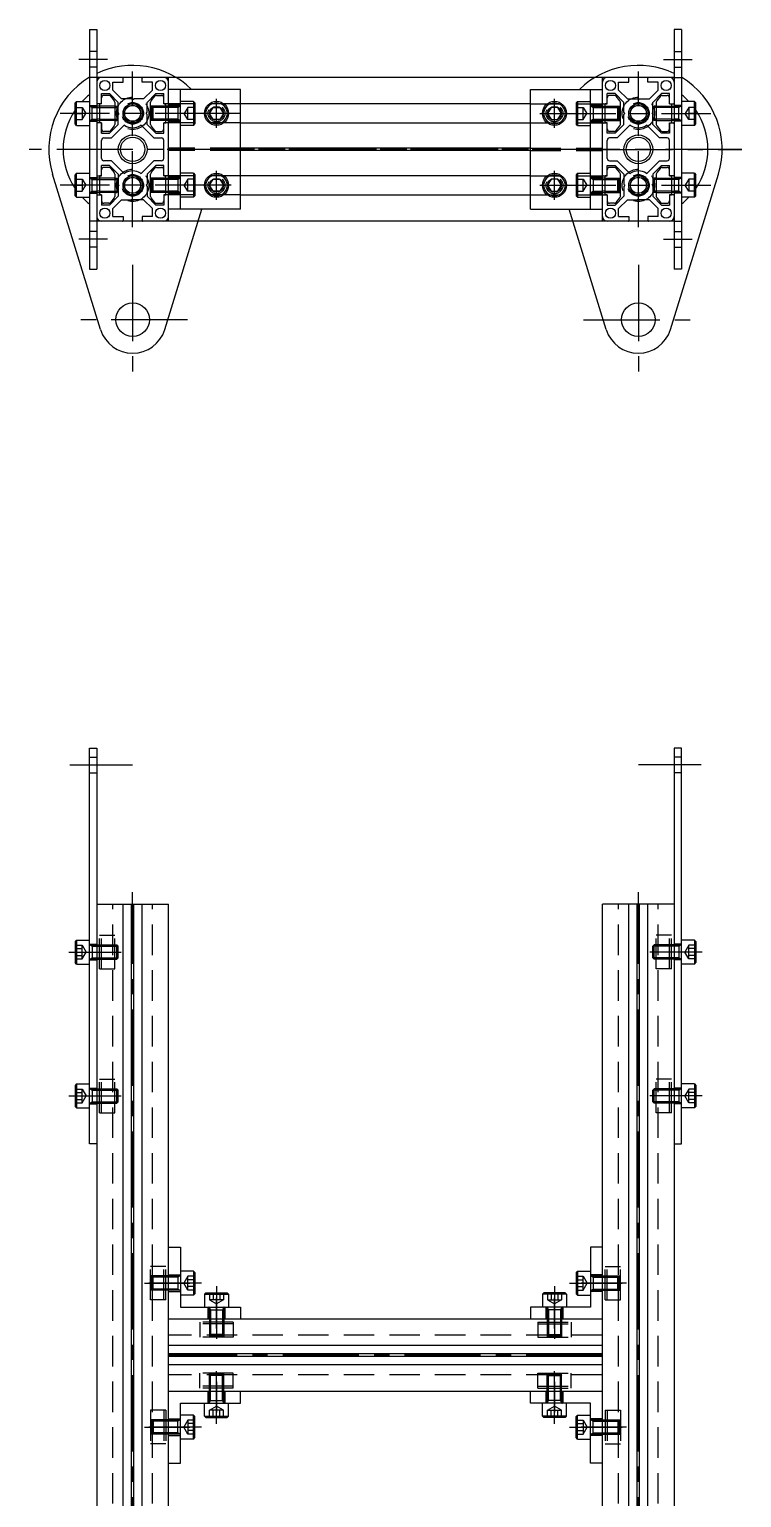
# Model space of a CAD drawing. Extents: x -204 to 907, y -89 to 1135.
# Drawn here: x -43 to 254, y 523 to 1135 of the extents above; entities that cross this region are included whole.
import ezdxf

# ---------------------------------------------------------------- set-up
doc = ezdxf.new("R2010")
doc.units = 0
doc.linetypes.add('CENTER', pattern=[50.8, 31.75, -6.35, 6.35, -6.35])
doc.linetypes.add('DASHED', pattern=[19.05, 12.7, -6.35])
doc.layers.get('0').update_dxf_attribs({"linetype": 'CONTINUOUS'})
doc.layers.add('CENTER', color=1, linetype='CENTER')

msp = doc.modelspace()

# ---------------------------------------------------------------- linework, layer by layer
at = {"color": 7, "linetype": 'CONTINUOUS'}
for p, q in [((-18, 1134.56), (-15, 1134.56)), ((-18, 1134.56), (-18, 1034.56)), ((-15, 1134.56), (-15, 1034.56)), ((229, 1134.56), (226, 1134.56)), ((226, 1134.56), (226, 1034.56)), ((229, 1134.56), (229, 1034.56)), ((-15, 1114.56), (-18, 1114.56)), ((226, 1114.56), (-15, 1114.56)), ((-4, 1112.56), (-4, 1114.26)), ((4, 1112.56), (4, 1114.26)), ((15, 1054.56), (15, 1114.56)), ((196, 1054.56), (196, 1114.56)), ((207, 1112.56), (207, 1114.26)), ((215, 1112.56), (215, 1114.26)), ((226, 1114.56), (229, 1114.56)), ((-13, 1103.56), (-13, 1107.81)), ((-13, 1107.81), (-9.66, 1107.81)), ((-13, 1103.46), (-13, 1107.81)), ((-6, 1104.15), (-9.66, 1107.81)), ((-8.25, 1112.56), (-4, 1112.56)), ((-8.25, 1109.23), (-8.25, 1112.56)), ((-4.59, 1105.56), (-8.25, 1109.23)), ((8.25, 1112.56), (4, 1112.56)), ((4.59, 1105.56), (8.25, 1109.23)), ((6, 1104.15), (9.66, 1107.81)), ((8.25, 1109.23), (8.25, 1112.56)), ((9.66, 1107.81), (13, 1107.81)), ((13, 1103.46), (13, 1107.81)), ((45, 1109.56), (15, 1109.56)), ((20, 1059.56), (20, 1109.56)), ((45, 1059.56), (45, 1109.56)), ((166, 1059.56), (166, 1109.56)), ((166, 1109.56), (196, 1109.56)), ((191, 1059.56), (191, 1109.56)), ((198, 1103.46), (198, 1107.81)), ((201.34, 1107.81), (198, 1107.81)), ((205, 1104.15), (201.34, 1107.81)), ((202.75, 1112.56), (207, 1112.56)), ((202.75, 1109.23), (202.75, 1112.56)), ((206.41, 1105.56), (202.75, 1109.23)), ((219.25, 1112.56), (215, 1112.56)), ((215.59, 1105.56), (219.25, 1109.23)), ((217, 1104.15), (220.66, 1107.81)), ((219.25, 1109.23), (219.25, 1112.56)), ((224, 1107.81), (220.66, 1107.81)), ((224, 1103.56), (224, 1107.81)), ((224, 1103.46), (224, 1107.81)), ((-23.4, 1104.56), (-24, 1103.96)), ((-24, 1095.16), (-24, 1103.96)), ((-23.4, 1094.56), (-23.4, 1104.56)), ((-23.4, 1104.56), (-18, 1104.56)), ((-13.8, 1102.56), (-15, 1102.56)), ((-13, 1103.56), (-14.7, 1103.56)), ((-13.8, 1103.46), (-13.8, 1095.66)), ((-13, 1103.46), (-13.8, 1103.46)), ((-9.98, 1107.06), (-12, 1107.06)), ((-9.2, 1106.69), (-7.72, 1104.84)), ((-7.5, 1104.21), (-7.5, 1094.92)), ((-7.5, 1102.56), (-6.54, 1102.56)), ((-6.54, 1102.56), (-6.54, 1096.56)), ((-6, 1102.02), (-6.54, 1102.56)), ((-6, 1094.98), (-6, 1104.15)), ((-0.52, 1105.56), (-4.59, 1105.56)), ((0, 1105.26), (-0.52, 1105.56)), ((0, 1105.26), (0.52, 1105.56)), ((4.59, 1105.56), (0.52, 1105.56)), ((6, 1100.08), (6, 1104.15)), ((7.5, 1094.92), (7.5, 1104.21)), ((7.72, 1104.84), (9.2, 1106.69)), ((9.98, 1107.06), (12, 1107.06)), ((14.7, 1103.56), (13, 1103.56)), ((13, 1103.46), (13.8, 1103.46)), ((13.8, 1095.66), (13.8, 1103.46)), ((15, 1102.56), (13.8, 1102.56)), ((25.4, 1104.56), (20, 1104.56)), ((25.4, 1104.56), (25.4, 1094.56)), ((25.4, 1104.56), (26, 1103.96)), ((26, 1103.96), (26, 1095.16)), ((32.11, 1099.56), (33.56, 1102.06)), ((33.56, 1102.06), (36.44, 1102.06)), ((36.44, 1102.06), (37.89, 1099.56)), ((166, 1103.56), (45, 1103.56)), ((174.56, 1102.06), (173.11, 1099.56)), ((177.44, 1102.06), (174.56, 1102.06)), ((178.89, 1099.56), (177.44, 1102.06)), ((185.6, 1104.56), (185, 1103.96)), ((185, 1103.96), (185, 1095.16)), ((185.6, 1104.56), (185.6, 1094.56)), ((185.6, 1104.56), (191, 1104.56)), ((196, 1102.56), (197.2, 1102.56)), ((196.3, 1103.56), (198, 1103.56)), ((197.2, 1095.66), (197.2, 1103.46)), ((198, 1103.46), (197.2, 1103.46)), ((201.02, 1107.06), (199, 1107.06)), ((203.28, 1104.84), (201.8, 1106.69)), ((203.5, 1094.92), (203.5, 1104.21)), ((205, 1100.08), (205, 1104.15)), ((206.41, 1105.56), (210.48, 1105.56)), ((211, 1105.26), (210.48, 1105.56)), ((211, 1105.26), (211.52, 1105.56)), ((211.52, 1105.56), (215.59, 1105.56)), ((217, 1094.98), (217, 1104.15)), ((217, 1102.02), (217.54, 1102.56)), ((217.54, 1102.56), (217.54, 1096.56)), ((218.5, 1102.56), (217.54, 1102.56)), ((218.5, 1104.21), (218.5, 1094.92)), ((220.2, 1106.69), (218.72, 1104.84)), ((220.98, 1107.06), (223, 1107.06)), ((224, 1103.56), (225.7, 1103.56)), ((224, 1103.46), (224.8, 1103.46)), ((224.8, 1103.46), (224.8, 1095.66)), ((224.8, 1102.56), (226, 1102.56)), ((234.4, 1104.56), (229, 1104.56)), ((234.4, 1094.56), (234.4, 1104.56)), ((234.4, 1104.56), (235, 1103.96)), ((235, 1095.16), (235, 1103.96)), ((-15, 1096.56), (-13.8, 1096.56)), ((-13, 1095.56), (-14.7, 1095.56)), ((-13, 1095.66), (-13.8, 1095.66)), ((-13, 1095.66), (-13, 1091.31)), ((-13, 1091.31), (-13, 1095.56)), ((-7.5, 1096.56), (-6.54, 1096.56)), ((-6, 1097.11), (-6.54, 1096.56)), ((-5.7, 1099.56), (-6, 1100.08)), ((-5.7, 1099.56), (-6, 1099.05)), ((5.7, 1099.56), (6, 1100.08)), ((5.7, 1099.56), (6, 1099.05)), ((6, 1094.98), (6, 1099.05)), ((13, 1091.31), (13, 1095.66)), ((13, 1095.66), (13.8, 1095.66)), ((14.7, 1095.56), (13, 1095.56)), ((15, 1096.56), (13.8, 1096.56)), ((33.56, 1097.06), (32.11, 1099.56)), ((36.44, 1097.06), (33.56, 1097.06)), ((37.89, 1099.56), (36.44, 1097.06)), ((45, 1095.56), (166, 1095.56)), ((173.11, 1099.56), (174.56, 1097.06)), ((174.56, 1097.06), (177.44, 1097.06)), ((177.44, 1097.06), (178.89, 1099.56)), ((196, 1096.56), (197.2, 1096.56)), ((196.3, 1095.56), (198, 1095.56)), ((198, 1095.66), (197.2, 1095.66)), ((198, 1091.31), (198, 1095.66)), ((205.3, 1099.56), (205, 1100.08)), ((205.3, 1099.56), (205, 1099.05)), ((205, 1094.98), (205, 1099.05)), ((216.7, 1099.56), (217, 1100.08)), ((216.7, 1099.56), (217, 1099.05)), ((217, 1097.11), (217.54, 1096.56)), ((218.5, 1096.56), (217.54, 1096.56)), ((224, 1095.66), (224, 1091.31)), ((224, 1095.66), (224.8, 1095.66)), ((224, 1091.31), (224, 1095.56)), ((224, 1095.56), (225.7, 1095.56)), ((226, 1096.56), (224.8, 1096.56)), ((-23.4, 1094.56), (-24, 1095.16)), ((-23.4, 1094.56), (-18, 1094.56)), ((-13, 1091.31), (-9.66, 1091.31)), ((-9.98, 1092.06), (-12, 1092.06)), ((-12, 1089.31), (-8.84, 1089.31)), ((-6, 1094.98), (-9.66, 1091.31)), ((-7.72, 1094.29), (-9.2, 1092.44)), ((-3.65, 1094.5), (-8.84, 1089.31)), ((3.65, 1094.5), (8.84, 1089.31)), ((6, 1094.98), (9.66, 1091.31)), ((9.2, 1092.44), (7.72, 1094.29)), ((8.84, 1089.31), (12, 1089.31)), ((9.66, 1091.31), (13, 1091.31)), ((9.98, 1092.06), (12, 1092.06)), ((25.4, 1094.56), (20, 1094.56)), ((25.4, 1094.56), (26, 1095.16)), ((185.6, 1094.56), (185, 1095.16)), ((185.6, 1094.56), (191, 1094.56)), ((201.34, 1091.31), (198, 1091.31)), ((201.02, 1092.06), (199, 1092.06)), ((202.16, 1089.31), (199, 1089.31)), ((205, 1094.98), (201.34, 1091.31)), ((201.8, 1092.44), (203.28, 1094.29)), ((207.35, 1094.5), (202.16, 1089.31)), ((214.65, 1094.5), (219.84, 1089.31)), ((217, 1094.98), (220.66, 1091.31)), ((218.72, 1094.29), (220.2, 1092.44)), ((223, 1089.31), (219.84, 1089.31)), ((224, 1091.31), (220.66, 1091.31)), ((220.98, 1092.06), (223, 1092.06)), ((234.4, 1094.56), (229, 1094.56)), ((234.4, 1094.56), (235, 1095.16)), ((-13, 1080.81), (-13, 1088.31)), ((13, 1080.81), (13, 1088.31)), ((166, 1085.08), (45, 1085.08)), ((166, 1084.05), (45, 1084.05)), ((198, 1080.81), (198, 1088.31)), ((224, 1080.81), (224, 1088.31)), ((-13, 1073.46), (-13, 1077.81)), ((-9.66, 1077.81), (-13, 1077.81)), ((-8.84, 1079.81), (-12, 1079.81)), ((-9.98, 1077.06), (-12, 1077.06)), ((-6, 1074.15), (-9.66, 1077.81)), ((-3.65, 1074.63), (-8.84, 1079.81)), ((8.84, 1079.81), (3.65, 1074.63)), ((6, 1074.15), (9.66, 1077.81)), ((12, 1079.81), (8.84, 1079.81)), ((13, 1077.81), (9.66, 1077.81)), ((9.98, 1077.06), (12, 1077.06)), ((13, 1073.46), (13, 1077.81)), ((198, 1073.46), (198, 1077.81)), ((198, 1077.81), (201.34, 1077.81)), ((199, 1079.81), (202.16, 1079.81)), ((201.02, 1077.06), (199, 1077.06)), ((205, 1074.15), (201.34, 1077.81)), ((202.16, 1079.81), (207.35, 1074.63)), ((214.65, 1074.63), (219.84, 1079.81)), ((217, 1074.15), (220.66, 1077.81)), ((219.84, 1079.81), (223, 1079.81)), ((220.66, 1077.81), (224, 1077.81)), ((220.98, 1077.06), (223, 1077.06)), ((224, 1073.46), (224, 1077.81)), ((-13.37, 1009.42), (-33.43, 1074.21)), ((-23.4, 1074.56), (-24, 1073.96)), ((-24, 1065.16), (-24, 1073.96)), ((-23.4, 1064.56), (-23.4, 1074.56)), ((-23.4, 1074.56), (-18, 1074.56)), ((-13.8, 1072.56), (-15, 1072.56)), ((-14.7, 1073.56), (-13, 1073.56)), ((-13.8, 1073.46), (-13.8, 1065.66)), ((-13, 1073.46), (-13.8, 1073.46)), ((-9.2, 1076.69), (-7.72, 1074.84)), ((-7.5, 1074.21), (-7.5, 1064.92)), ((-7.5, 1072.56), (-6.54, 1072.56)), ((-6.54, 1072.56), (-6.54, 1066.56)), ((-6, 1072.02), (-6.54, 1072.56)), ((-6, 1074.15), (-6, 1064.98)), ((6, 1074.15), (6, 1070.08)), ((7.5, 1064.92), (7.5, 1074.21)), ((7.72, 1074.84), (9.2, 1076.69)), ((14.7, 1073.56), (13, 1073.56)), ((13, 1073.46), (13.8, 1073.46)), ((13.8, 1065.66), (13.8, 1073.46)), ((13.8, 1072.56), (15, 1072.56)), ((25.4, 1074.56), (20, 1074.56)), ((25.4, 1074.56), (25.4, 1064.56)), ((25.4, 1074.56), (26, 1073.96)), ((26, 1073.96), (26, 1065.16)), ((32.11, 1069.56), (33.56, 1072.06)), ((33.56, 1072.06), (36.44, 1072.06)), ((36.44, 1072.06), (37.89, 1069.56)), ((166, 1073.56), (45, 1073.56)), ((174.56, 1072.06), (173.11, 1069.56)), ((177.44, 1072.06), (174.56, 1072.06)), ((178.89, 1069.56), (177.44, 1072.06)), ((185.6, 1074.56), (185, 1073.96)), ((185, 1073.96), (185, 1065.16)), ((185.6, 1074.56), (185.6, 1064.56)), ((185.6, 1074.56), (191, 1074.56)), ((197.2, 1072.56), (196, 1072.56)), ((196.3, 1073.56), (198, 1073.56)), ((197.2, 1065.66), (197.2, 1073.46)), ((198, 1073.46), (197.2, 1073.46)), ((203.28, 1074.84), (201.8, 1076.69)), ((203.5, 1064.92), (203.5, 1074.21)), ((205, 1074.15), (205, 1070.08)), ((217, 1074.15), (217, 1064.98)), ((217, 1072.02), (217.54, 1072.56)), ((217.54, 1072.56), (217.54, 1066.56)), ((218.5, 1072.56), (217.54, 1072.56)), ((218.5, 1074.21), (218.5, 1064.92)), ((220.2, 1076.69), (218.72, 1074.84)), ((225.7, 1073.56), (224, 1073.56)), ((224, 1073.46), (224.8, 1073.46)), ((224.37, 1009.42), (244.43, 1074.21)), ((224.8, 1073.46), (224.8, 1065.66)), ((224.8, 1072.56), (226, 1072.56)), ((234.4, 1074.56), (229, 1074.56)), ((234.4, 1064.56), (234.4, 1074.56)), ((234.4, 1074.56), (235, 1073.96)), ((235, 1065.16), (235, 1073.96)), ((-23.4, 1064.56), (-24, 1065.16)), ((-15, 1066.56), (-13.8, 1066.56)), ((-14.7, 1065.56), (-13, 1065.56)), ((-13, 1065.66), (-13.8, 1065.66)), ((-13, 1065.66), (-13, 1061.31)), ((-6, 1064.98), (-9.66, 1061.31)), ((-7.5, 1066.56), (-6.54, 1066.56)), ((-6, 1067.11), (-6.54, 1066.56)), ((-5.7, 1069.56), (-6, 1070.08)), ((-5.7, 1069.56), (-6, 1069.05)), ((5.7, 1069.56), (6, 1070.08)), ((5.7, 1069.56), (6, 1069.05)), ((6, 1069.05), (6, 1064.98)), ((9.66, 1061.31), (6, 1064.98)), ((13, 1065.66), (13, 1061.31)), ((13, 1065.66), (13.8, 1065.66)), ((14.7, 1065.56), (13, 1065.56)), ((15, 1066.56), (13.8, 1066.56)), ((25.4, 1064.56), (26, 1065.16)), ((33.56, 1067.06), (32.11, 1069.56)), ((36.44, 1067.06), (33.56, 1067.06)), ((37.89, 1069.56), (36.44, 1067.06)), ((45, 1065.56), (166, 1065.56)), ((173.11, 1069.56), (174.56, 1067.06)), ((174.56, 1067.06), (177.44, 1067.06)), ((177.44, 1067.06), (178.89, 1069.56)), ((185.6, 1064.56), (185, 1065.16)), ((196, 1066.56), (197.2, 1066.56)), ((196.3, 1065.56), (198, 1065.56)), ((198, 1065.66), (197.2, 1065.66)), ((198, 1065.66), (198, 1061.31)), ((201.34, 1061.31), (205, 1064.98)), ((205.3, 1069.56), (205, 1070.08)), ((205.3, 1069.56), (205, 1069.05)), ((205, 1069.05), (205, 1064.98)), ((216.7, 1069.56), (217, 1070.08)), ((216.7, 1069.56), (217, 1069.05)), ((217, 1067.11), (217.54, 1066.56)), ((217, 1064.98), (220.66, 1061.31)), ((218.5, 1066.56), (217.54, 1066.56)), ((224, 1065.66), (224, 1061.31)), ((224, 1065.66), (224.8, 1065.66)), ((225.7, 1065.56), (224, 1065.56)), ((226, 1066.56), (224.8, 1066.56)), ((234.4, 1064.56), (235, 1065.16)), ((-23.4, 1064.56), (-18, 1064.56)), ((-9.66, 1061.31), (-13, 1061.31)), ((-9.98, 1062.06), (-12, 1062.06)), ((-7.72, 1064.29), (-9.2, 1062.44)), ((-4.59, 1063.56), (-8.25, 1059.9)), ((-8.25, 1056.56), (-8.25, 1059.9)), ((-4.59, 1063.56), (-0.52, 1063.56)), ((0, 1063.86), (-0.52, 1063.56)), ((0, 1063.86), (0.52, 1063.56)), ((4.59, 1063.56), (0.52, 1063.56)), ((8.25, 1059.9), (4.59, 1063.56)), ((9.2, 1062.44), (7.72, 1064.29)), ((8.25, 1056.56), (8.25, 1059.9)), ((13, 1061.31), (9.66, 1061.31)), ((9.98, 1062.06), (12, 1062.06)), ((13.37, 1009.42), (28.9, 1059.56)), ((45, 1059.56), (15, 1059.56)), ((25.4, 1064.56), (20, 1064.56)), ((166, 1059.56), (196, 1059.56)), ((197.63, 1009.42), (182.1, 1059.56)), ((185.6, 1064.56), (191, 1064.56)), ((198, 1061.31), (201.34, 1061.31)), ((201.02, 1062.06), (199, 1062.06)), ((201.8, 1062.44), (203.28, 1064.29)), ((202.75, 1059.9), (206.41, 1063.56)), ((202.75, 1056.56), (202.75, 1059.9)), ((206.41, 1063.56), (210.48, 1063.56)), ((211, 1063.86), (210.48, 1063.56)), ((211, 1063.86), (211.52, 1063.56)), ((215.59, 1063.56), (211.52, 1063.56)), ((215.59, 1063.56), (219.25, 1059.9)), ((218.72, 1064.29), (220.2, 1062.44)), ((219.25, 1056.56), (219.25, 1059.9)), ((220.66, 1061.31), (224, 1061.31)), ((220.98, 1062.06), (223, 1062.06)), ((234.4, 1064.56), (229, 1064.56)), ((-15, 1054.56), (-18, 1054.56)), ((226, 1054.56), (-15, 1054.56)), ((-8.25, 1056.56), (-4, 1056.56)), ((-4, 1056.56), (-4, 1054.86)), ((8.25, 1056.56), (4, 1056.56)), ((4, 1056.56), (4, 1054.86)), ((202.75, 1056.56), (207, 1056.56)), ((207, 1056.56), (207, 1054.86)), ((219.25, 1056.56), (215, 1056.56)), ((215, 1056.56), (215, 1054.86)), ((226, 1054.56), (229, 1054.56)), ((-18, 1034.56), (-15, 1034.56)), ((229, 1034.56), (226, 1034.56)), ((-18, 670), (-18, 835)), ((-18, 835), (-15, 835)), ((-15, 835), (-15, 70)), ((226, 835), (226, 70)), ((229, 835), (226, 835)), ((229, 670), (229, 835)), ((-15, 770), (15, 770)), ((-4, 82), (-4, 770)), ((-0.52, 82), (-0.52, 770)), ((0.52, 82), (0.52, 770)), ((4, 82), (4, 770)), ((15, 70), (15, 770)), ((226, 770), (196, 770)), ((196, 70), (196, 770)), ((207, 82), (207, 770)), ((210.48, 82), (210.48, 770)), ((211.52, 82), (211.52, 770)), ((215, 82), (215, 770)), ((-23.4, 755), (-24, 754.4)), ((-24, 754.4), (-24, 745.6)), ((-23.4, 755), (-23.4, 745)), ((-23.4, 755), (-18, 755)), ((234.4, 755), (229, 755)), ((234.4, 755), (234.4, 745)), ((234.4, 755), (235, 754.4)), ((235, 754.4), (235, 745.6)), ((-23.4, 745), (-24, 745.6)), ((-23.4, 745), (-18, 745)), ((234.4, 745), (229, 745)), ((234.4, 745), (235, 745.6)), ((-23.4, 695), (-24, 694.4)), ((-24, 694.4), (-24, 685.6)), ((-23.4, 695), (-23.4, 685)), ((-23.4, 695), (-18, 695)), ((234.4, 695), (229, 695)), ((234.4, 695), (234.4, 685)), ((234.4, 695), (235, 694.4)), ((235, 694.4), (235, 685.6)), ((-23.4, 685), (-24, 685.6)), ((234.4, 685), (235, 685.6)), ((-23.4, 685), (-18, 685)), ((234.4, 685), (229, 685)), ((-15, 670), (-18, 670)), ((226, 670), (229, 670)), ((15, 627), (20, 627)), ((20, 627), (20, 602)), ((191, 627), (191, 602)), ((196, 627), (191, 627)), ((25.4, 617), (20, 617)), ((25.4, 617), (25.4, 607)), ((25.4, 617), (26, 616.4)), ((26, 616.4), (26, 607.6)), ((185.6, 617), (185, 616.4)), ((185, 616.4), (185, 607.6)), ((185.6, 617), (185.6, 607)), ((185.6, 617), (191, 617)), ((25.4, 607), (20, 607)), ((25.4, 607), (26, 607.6)), ((30, 607.4), (30.6, 608)), ((30, 607.4), (40, 607.4)), ((30, 607.4), (30, 602)), ((30.6, 608), (39.4, 608)), ((40, 607.4), (39.4, 608)), ((40, 607.4), (40, 602)), ((171, 607.4), (171.6, 608)), ((181, 607.4), (171, 607.4)), ((171, 607.4), (171, 602)), ((180.4, 608), (171.6, 608)), ((181, 607.4), (180.4, 608)), ((181, 607.4), (181, 602)), ((185.6, 607), (185, 607.6)), ((185.6, 607), (191, 607)), ((20, 602), (45, 602)), ((45, 602), (45, 597)), ((191, 602), (166, 602)), ((166, 602), (166, 597)), ((196, 597), (15, 597)), ((196, 586), (15, 586)), ((196, 582.52), (15, 582.52)), ((196, 581.48), (15, 581.48)), ((196, 578), (15, 578)), ((15, 567), (196, 567)), ((45, 562), (45, 567)), ((166, 562), (166, 567)), ((20, 537), (20, 562)), ((20, 562), (45, 562)), ((25.4, 557), (20, 557)), ((25.4, 547), (25.4, 557)), ((25.4, 557), (26, 556.4)), ((30, 556.6), (30, 562)), ((40, 556.6), (40, 562)), ((191, 562), (166, 562)), ((171, 556.6), (171, 562)), ((181, 556.6), (181, 562)), ((185.6, 557), (185, 556.4)), ((185.6, 547), (185.6, 557)), ((185.6, 557), (191, 557)), ((191, 537), (191, 562)), ((26, 547.6), (26, 556.4)), ((30, 556.6), (40, 556.6)), ((30, 556.6), (30.6, 556)), ((30.6, 556), (39.4, 556)), ((40, 556.6), (39.4, 556)), ((181, 556.6), (171, 556.6)), ((171, 556.6), (171.6, 556)), ((180.4, 556), (171.6, 556)), ((181, 556.6), (180.4, 556)), ((185, 547.6), (185, 556.4)), ((25.4, 547), (20, 547)), ((25.4, 547), (26, 547.6)), ((185.6, 547), (185, 547.6)), ((185.6, 547), (191, 547)), ((15, 537), (20, 537)), ((196, 537), (191, 537))]:
    msp.add_line(p, q, dxfattribs=at)
at = {"color": 3, "linetype": 'DASHED'}
for p, q in [((-15, 1125.31), (-18, 1125.31)), ((226, 1125.31), (229, 1125.31)), ((-15, 1118.81), (-18, 1118.81)), ((226, 1118.81), (229, 1118.81)), ((-24, 1102.06), (-21, 1102.06)), ((-21, 1102.06), (-19.56, 1099.56)), ((-21, 1102.06), (-21, 1097.06)), ((-18, 1102.81), (-15, 1102.81)), ((-17.87, 1102.6), (-16.88, 1102.02)), ((-17.75, 1102.56), (-15, 1102.56)), ((-16.88, 1096.56), (-16.88, 1102.56)), ((-16.88, 1102.02), (-15, 1102.02)), ((-7.5, 1102.56), (-13.8, 1102.56)), ((-13.8, 1102.02), (-7.5, 1102.02)), ((13.8, 1102.56), (7.5, 1102.56)), ((13.8, 1102.02), (7.5, 1102.02)), ((8, 1102.02), (8.54, 1102.56)), ((8, 1097.11), (8, 1102.02)), ((8.54, 1096.56), (8.54, 1102.56)), ((45, 1103.56), (15, 1103.56)), ((20, 1103.06), (15, 1103.06)), ((19.75, 1102.56), (15, 1102.56)), ((18.88, 1102.02), (15, 1102.02)), ((19.88, 1102.6), (18.88, 1102.02)), ((18.88, 1102.56), (18.88, 1096.56)), ((23, 1102.06), (21.56, 1099.56)), ((26, 1102.06), (23, 1102.06)), ((23, 1097.06), (23, 1102.06)), ((166, 1103.56), (196, 1103.56)), ((185, 1102.06), (188, 1102.06)), ((188, 1102.06), (189.44, 1099.56)), ((188, 1097.06), (188, 1102.06)), ((191, 1103.06), (196, 1103.06)), ((191.13, 1102.6), (192.12, 1102.02)), ((191.25, 1102.56), (196, 1102.56)), ((192.12, 1102.56), (192.12, 1096.56)), ((192.12, 1102.02), (196, 1102.02)), ((197.2, 1102.56), (203.5, 1102.56)), ((197.2, 1102.02), (203.5, 1102.02)), ((202.46, 1096.56), (202.46, 1102.56)), ((203, 1102.02), (202.46, 1102.56)), ((203, 1097.11), (203, 1102.02)), ((218.5, 1102.56), (224.8, 1102.56)), ((224.8, 1102.02), (218.5, 1102.02)), ((229, 1102.81), (226, 1102.81)), ((228.75, 1102.56), (226, 1102.56)), ((227.88, 1102.02), (226, 1102.02)), ((228.88, 1102.6), (227.88, 1102.02)), ((227.88, 1096.56), (227.88, 1102.56)), ((232, 1102.06), (230.56, 1099.56)), ((235, 1102.06), (232, 1102.06)), ((232, 1102.06), (232, 1097.06)), ((-24, 1099.56), (-21, 1099.56)), ((-24, 1097.06), (-21, 1097.06)), ((-21, 1097.06), (-19.56, 1099.56)), ((-18, 1096.31), (-15, 1096.31)), ((-17.87, 1096.53), (-16.88, 1097.11)), ((-17.75, 1096.56), (-15, 1096.56)), ((-16.88, 1097.11), (-15, 1097.11)), ((-13.8, 1097.11), (-7.5, 1097.11)), ((-7.5, 1096.56), (-13.8, 1096.56)), ((13.8, 1097.11), (7.5, 1097.11)), ((13.8, 1096.56), (7.5, 1096.56)), ((8, 1097.11), (8.54, 1096.56)), ((45, 1099.56), (15, 1099.56)), ((18.88, 1097.11), (15, 1097.11)), ((19.75, 1096.56), (15, 1096.56)), ((20, 1096.06), (15, 1096.06)), ((45, 1095.56), (15, 1095.56)), ((19.88, 1096.53), (18.88, 1097.11)), ((23, 1097.06), (21.56, 1099.56)), ((26, 1099.56), (23, 1099.56)), ((26, 1097.06), (23, 1097.06)), ((166, 1095.56), (196, 1095.56)), ((185, 1099.56), (188, 1099.56)), ((185, 1097.06), (188, 1097.06)), ((188, 1097.06), (189.44, 1099.56)), ((191, 1096.06), (196, 1096.06)), ((191.13, 1096.53), (192.12, 1097.11)), ((191.25, 1096.56), (196, 1096.56)), ((192.12, 1097.11), (196, 1097.11)), ((197.2, 1097.11), (203.5, 1097.11)), ((197.2, 1096.56), (203.5, 1096.56)), ((203, 1097.11), (202.46, 1096.56)), ((224.8, 1097.11), (218.5, 1097.11)), ((218.5, 1096.56), (224.8, 1096.56)), ((227.88, 1097.11), (226, 1097.11)), ((228.75, 1096.56), (226, 1096.56)), ((229, 1096.31), (226, 1096.31)), ((228.88, 1096.53), (227.88, 1097.11)), ((232, 1097.06), (230.56, 1099.56)), ((235, 1099.56), (232, 1099.56)), ((235, 1097.06), (232, 1097.06)), ((45, 1085.08), (15, 1085.08)), ((45, 1084.05), (15, 1084.05)), ((166, 1085.08), (196, 1085.08)), ((166, 1084.05), (196, 1084.05)), ((-24, 1072.06), (-21, 1072.06)), ((-21, 1072.06), (-19.56, 1069.56)), ((-21, 1072.06), (-21, 1067.06)), ((-18, 1072.81), (-15, 1072.81)), ((-17.87, 1072.6), (-16.88, 1072.02)), ((-17.75, 1072.56), (-15, 1072.56)), ((-16.88, 1066.56), (-16.88, 1072.56)), ((-16.88, 1072.02), (-15, 1072.02)), ((-7.5, 1072.56), (-13.8, 1072.56)), ((-13.8, 1072.02), (-7.5, 1072.02)), ((13.8, 1072.56), (7.5, 1072.56)), ((13.8, 1072.02), (7.5, 1072.02)), ((8, 1072.02), (8.54, 1072.56)), ((8, 1067.11), (8, 1072.02)), ((8.54, 1066.56), (8.54, 1072.56)), ((45, 1073.56), (15, 1073.56)), ((20, 1073.06), (15, 1073.06)), ((19.75, 1072.56), (15, 1072.56)), ((18.88, 1072.02), (15, 1072.02)), ((19.88, 1072.6), (18.88, 1072.02)), ((18.88, 1072.56), (18.88, 1066.56)), ((23, 1072.06), (21.56, 1069.56)), ((26, 1072.06), (23, 1072.06)), ((23, 1067.06), (23, 1072.06)), ((166, 1073.56), (196, 1073.56)), ((185, 1072.06), (188, 1072.06)), ((188, 1072.06), (189.44, 1069.56)), ((188, 1067.06), (188, 1072.06)), ((191, 1073.06), (196, 1073.06)), ((191.13, 1072.6), (192.12, 1072.02)), ((191.25, 1072.56), (196, 1072.56)), ((192.12, 1072.56), (192.12, 1066.56)), ((192.12, 1072.02), (196, 1072.02)), ((197.2, 1072.56), (203.5, 1072.56)), ((197.2, 1072.02), (203.5, 1072.02)), ((202.46, 1066.56), (202.46, 1072.56)), ((203, 1072.02), (202.46, 1072.56)), ((203, 1067.11), (203, 1072.02)), ((218.5, 1072.56), (224.8, 1072.56)), ((224.8, 1072.02), (218.5, 1072.02)), ((229, 1072.81), (226, 1072.81)), ((228.75, 1072.56), (226, 1072.56)), ((227.88, 1072.02), (226, 1072.02)), ((228.88, 1072.6), (227.88, 1072.02)), ((227.88, 1066.56), (227.88, 1072.56)), ((232, 1072.06), (230.56, 1069.56)), ((235, 1072.06), (232, 1072.06)), ((232, 1072.06), (232, 1067.06)), ((-24, 1069.56), (-21, 1069.56)), ((-24, 1067.06), (-21, 1067.06)), ((-21, 1067.06), (-19.56, 1069.56)), ((-18, 1066.31), (-15, 1066.31)), ((-17.87, 1066.53), (-16.88, 1067.11)), ((-17.75, 1066.56), (-15, 1066.56)), ((-16.88, 1067.11), (-15, 1067.11)), ((-13.8, 1067.11), (-7.5, 1067.11)), ((-7.5, 1066.56), (-13.8, 1066.56)), ((13.8, 1067.11), (7.5, 1067.11)), ((13.8, 1066.56), (7.5, 1066.56)), ((8, 1067.11), (8.54, 1066.56)), ((18.88, 1067.11), (15, 1067.11)), ((19.75, 1066.56), (15, 1066.56)), ((20, 1066.06), (15, 1066.06)), ((45, 1065.56), (15, 1065.56)), ((19.88, 1066.53), (18.88, 1067.11)), ((23, 1067.06), (21.56, 1069.56)), ((26, 1069.56), (23, 1069.56)), ((26, 1067.06), (23, 1067.06)), ((166, 1065.56), (196, 1065.56)), ((185, 1069.56), (188, 1069.56)), ((185, 1067.06), (188, 1067.06)), ((188, 1067.06), (189.44, 1069.56)), ((191, 1066.06), (196, 1066.06)), ((191.13, 1066.53), (192.12, 1067.11)), ((191.25, 1066.56), (196, 1066.56)), ((192.12, 1067.11), (196, 1067.11)), ((197.2, 1067.11), (203.5, 1067.11)), ((197.2, 1066.56), (203.5, 1066.56)), ((203, 1067.11), (202.46, 1066.56)), ((224.8, 1067.11), (218.5, 1067.11)), ((218.5, 1066.56), (224.8, 1066.56)), ((227.88, 1067.11), (226, 1067.11)), ((228.75, 1066.56), (226, 1066.56)), ((229, 1066.31), (226, 1066.31)), ((228.88, 1066.53), (227.88, 1067.11)), ((232, 1067.06), (230.56, 1069.56)), ((235, 1069.56), (232, 1069.56)), ((235, 1067.06), (232, 1067.06)), ((-15, 1050.31), (-18, 1050.31)), ((226, 1050.31), (229, 1050.31)), ((-15, 1043.81), (-18, 1043.81)), ((226, 1043.81), (229, 1043.81)), ((-18, 831.25), (-15, 831.25)), ((229, 831.25), (226, 831.25)), ((-18, 824.75), (-15, 824.75)), ((229, 824.75), (226, 824.75)), ((-8.25, 82), (-8.25, 770)), ((8.25, 82), (8.25, 770)), ((202.75, 82), (202.75, 770)), ((219.25, 82), (219.25, 770)), ((-24, 752.89), (-21, 752.89)), ((-21, 752.89), (-19.33, 750)), ((-21, 747.11), (-21, 752.89)), ((-18, 753.25), (-15, 753.25)), ((-17.87, 753.03), (-16.88, 752.46)), ((-17.75, 753), (-6.54, 753)), ((-16.88, 753), (-16.88, 747)), ((-13.8, 757), (-7.5, 757)), ((-13.8, 743), (-13.8, 757)), ((-13, 743), (-13, 757)), ((-7.5, 743), (-7.5, 757)), ((-6.54, 747), (-6.54, 753)), ((-6, 752.46), (-6.54, 753)), ((217, 752.46), (217.54, 753)), ((217.54, 747), (217.54, 753)), ((228.75, 753), (217.54, 753)), ((224.8, 757), (218.5, 757)), ((218.5, 743), (218.5, 757)), ((224, 743), (224, 757)), ((224.8, 743), (224.8, 757)), ((229, 753.25), (226, 753.25)), ((228.88, 753.03), (227.88, 752.46)), ((227.88, 753), (227.88, 747)), ((232, 752.89), (230.33, 750)), ((235, 752.89), (232, 752.89)), ((232, 747.11), (232, 752.89)), ((-24, 751.44), (-21, 751.44)), ((-24, 748.56), (-21, 748.56)), ((-24, 747.11), (-21, 747.11)), ((-21, 747.11), (-19.33, 750)), ((-18, 746.75), (-15, 746.75)), ((-17.87, 746.97), (-16.88, 747.54)), ((-17.75, 747), (-6.54, 747)), ((-16.88, 752.46), (-6, 752.46)), ((-16.88, 747.54), (-6, 747.54)), ((-6, 747.54), (-6.54, 747)), ((-6, 747.54), (-6, 752.46)), ((227.88, 752.46), (217, 752.46)), ((217, 747.54), (217, 752.46)), ((227.88, 747.54), (217, 747.54)), ((217, 747.54), (217.54, 747)), ((228.75, 747), (217.54, 747)), ((229, 746.75), (226, 746.75)), ((228.88, 746.97), (227.88, 747.54)), ((232, 747.11), (230.33, 750)), ((235, 751.44), (232, 751.44)), ((235, 748.56), (232, 748.56)), ((235, 747.11), (232, 747.11)), ((-13.8, 743), (-7.5, 743)), ((224.8, 743), (218.5, 743)), ((-24, 692.89), (-21, 692.89)), ((-21, 692.89), (-19.33, 690)), ((-21, 687.11), (-21, 692.89)), ((-18, 693.25), (-15, 693.25)), ((-17.87, 693.03), (-16.88, 692.46)), ((-17.75, 693), (-6.54, 693)), ((-16.88, 693), (-16.88, 687)), ((-16.88, 692.46), (-6, 692.46)), ((-13.8, 697), (-7.5, 697)), ((-13.8, 683), (-13.8, 697)), ((-13, 683), (-13, 697)), ((-7.5, 683), (-7.5, 697)), ((-6.54, 687), (-6.54, 693)), ((-6, 692.46), (-6.54, 693)), ((-6, 687.54), (-6, 692.46)), ((217, 692.46), (217.54, 693)), ((227.88, 692.46), (217, 692.46)), ((217, 687.54), (217, 692.46)), ((217.54, 687), (217.54, 693)), ((228.75, 693), (217.54, 693)), ((224.8, 697), (218.5, 697)), ((218.5, 683), (218.5, 697)), ((224, 683), (224, 697)), ((224.8, 683), (224.8, 697)), ((229, 693.25), (226, 693.25)), ((228.88, 693.03), (227.88, 692.46)), ((227.88, 693), (227.88, 687)), ((232, 692.89), (230.33, 690)), ((235, 692.89), (232, 692.89)), ((232, 687.11), (232, 692.89)), ((-24, 691.44), (-21, 691.44)), ((-24, 688.56), (-21, 688.56)), ((-24, 687.11), (-21, 687.11)), ((-21, 687.11), (-19.33, 690)), ((-18, 686.75), (-15, 686.75)), ((-17.87, 686.97), (-16.88, 687.54)), ((-17.75, 687), (-6.54, 687)), ((-16.88, 687.54), (-6, 687.54)), ((-6, 687.54), (-6.54, 687)), ((227.88, 687.54), (217, 687.54)), ((217, 687.54), (217.54, 687)), ((228.75, 687), (217.54, 687)), ((229, 686.75), (226, 686.75)), ((228.88, 686.97), (227.88, 687.54)), ((232, 687.11), (230.33, 690)), ((235, 691.44), (232, 691.44)), ((235, 688.56), (232, 688.56)), ((235, 687.11), (232, 687.11)), ((-13.8, 683), (-7.5, 683)), ((224.8, 683), (218.5, 683)), ((13.8, 619), (7.5, 619)), ((7.5, 605), (7.5, 619)), ((13, 605), (13, 619)), ((13.8, 605), (13.8, 619)), ((197.2, 619), (203.5, 619)), ((197.2, 605), (197.2, 619)), ((198, 605), (198, 619)), ((203.5, 605), (203.5, 619)), ((19.75, 615), (7.5, 615)), ((18.88, 614.46), (7.5, 614.46)), ((8, 614.46), (8.54, 615)), ((8, 609.54), (8, 614.46)), ((8.54, 609), (8.54, 615)), ((15, 615.5), (20, 615.5)), ((19.88, 615.03), (18.88, 614.46)), ((18.88, 615), (18.88, 609)), ((23, 614.89), (21.33, 612)), ((23, 609.11), (21.33, 612)), ((26, 614.89), (23, 614.89)), ((23, 609.11), (23, 614.89)), ((26, 613.44), (23, 613.44)), ((185, 614.89), (188, 614.89)), ((185, 613.44), (188, 613.44)), ((188, 614.89), (189.67, 612)), ((188, 609.11), (188, 614.89)), ((188, 609.11), (189.67, 612)), ((196, 615.5), (191, 615.5)), ((191.13, 615.03), (192.12, 614.46)), ((191.25, 615), (203.5, 615)), ((192.12, 615), (192.12, 609)), ((192.12, 614.46), (203.5, 614.46)), ((202.46, 609), (202.46, 615)), ((203, 614.46), (202.46, 615)), ((203, 609.54), (203, 614.46)), ((18.88, 609.54), (7.5, 609.54)), ((19.75, 609), (7.5, 609)), ((8, 609.54), (8.54, 609)), ((15, 608.5), (20, 608.5)), ((19.88, 608.97), (18.88, 609.54)), ((26, 610.56), (23, 610.56)), ((26, 609.11), (23, 609.11)), ((32.11, 608), (32.11, 605)), ((33.56, 608), (33.56, 605)), ((36.44, 608), (36.44, 605)), ((37.89, 608), (37.89, 605)), ((173.11, 608), (173.11, 605)), ((174.56, 608), (174.56, 605)), ((177.44, 608), (177.44, 605)), ((178.89, 608), (178.89, 605)), ((185, 610.56), (188, 610.56)), ((185, 609.11), (188, 609.11)), ((196, 608.5), (191, 608.5)), ((191.13, 608.97), (192.12, 609.54)), ((191.25, 609), (203.5, 609)), ((192.12, 609.54), (203.5, 609.54)), ((203, 609.54), (202.46, 609)), ((13.8, 605), (7.5, 605)), ((31.5, 602), (31.5, 597)), ((31.5, 597), (31.5, 602)), ((31.97, 601.88), (32.54, 600.88)), ((32, 601.75), (32, 589.5)), ((32, 600.88), (38, 600.88)), ((32.11, 605), (35, 603.33)), ((37.89, 605), (32.11, 605)), ((32.54, 600.88), (32.54, 589.5)), ((37.89, 605), (35, 603.33)), ((38.03, 601.88), (37.46, 600.88)), ((37.46, 600.88), (37.46, 589.5)), ((38, 601.75), (38, 589.5)), ((38.5, 602), (38.5, 597)), ((38.5, 597), (38.5, 602)), ((172.5, 602), (172.5, 597)), ((172.5, 597), (172.5, 602)), ((172.97, 601.88), (173.54, 600.88)), ((173, 601.75), (173, 589.5)), ((179, 600.88), (173, 600.88)), ((173.11, 605), (176, 603.33)), ((173.11, 605), (178.89, 605)), ((173.54, 600.88), (173.54, 589.5)), ((178.89, 605), (176, 603.33)), ((179.03, 601.88), (178.46, 600.88)), ((178.46, 600.88), (178.46, 589.5)), ((179, 601.75), (179, 589.5)), ((179.5, 602), (179.5, 597)), ((179.5, 597), (179.5, 602)), ((197.2, 605), (203.5, 605)), ((28, 595.8), (28, 589.5)), ((42, 595.8), (28, 595.8)), ((42, 595), (28, 595)), ((42, 595.8), (42, 589.5)), ((169, 595.8), (169, 589.5)), ((169, 595.8), (183, 595.8)), ((169, 595), (183, 595)), ((183, 595.8), (183, 589.5)), ((196, 590.25), (15, 590.25)), ((42, 589.5), (28, 589.5)), ((38, 590.54), (32, 590.54)), ((32.54, 590), (32, 590.54)), ((37.46, 590), (32.54, 590)), ((37.46, 590), (38, 590.54)), ((169, 589.5), (183, 589.5)), ((173, 590.54), (179, 590.54)), ((173.54, 590), (173, 590.54)), ((173.54, 590), (178.46, 590)), ((178.46, 590), (179, 590.54)), ((196, 573.75), (15, 573.75)), ((28, 568.2), (28, 574.5)), ((42, 574.5), (28, 574.5)), ((32, 562.25), (32, 574.5)), ((32.54, 574), (32, 573.46)), ((38, 573.46), (32, 573.46)), ((32.54, 563.12), (32.54, 574.5)), ((37.46, 574), (32.54, 574)), ((37.46, 563.12), (37.46, 574.5)), ((37.46, 574), (38, 573.46)), ((38, 562.25), (38, 574.5)), ((42, 568.2), (42, 574.5)), ((169, 568.2), (169, 574.5)), ((169, 574.5), (183, 574.5)), ((173, 562.25), (173, 574.5)), ((173.54, 574), (173, 573.46)), ((173, 573.46), (179, 573.46)), ((173.54, 563.12), (173.54, 574.5)), ((173.54, 574), (178.46, 574)), ((178.46, 563.12), (178.46, 574.5)), ((178.46, 574), (179, 573.46)), ((179, 562.25), (179, 574.5)), ((183, 568.2), (183, 574.5)), ((42, 569), (28, 569)), ((42, 568.2), (28, 568.2)), ((31.5, 562), (31.5, 567)), ((31.5, 567), (31.5, 562)), ((31.97, 562.12), (32.54, 563.12)), ((32, 563.12), (38, 563.12)), ((38.03, 562.12), (37.46, 563.12)), ((38.5, 562), (38.5, 567)), ((38.5, 567), (38.5, 562)), ((169, 569), (183, 569)), ((169, 568.2), (183, 568.2)), ((172.5, 562), (172.5, 567)), ((172.5, 567), (172.5, 562)), ((172.97, 562.12), (173.54, 563.12)), ((179, 563.12), (173, 563.12)), ((179.03, 562.12), (178.46, 563.12)), ((179.5, 562), (179.5, 567)), ((179.5, 567), (179.5, 562)), ((13.8, 559), (7.5, 559)), ((7.5, 559), (7.5, 545)), ((13, 559), (13, 545)), ((13.8, 559), (13.8, 545)), ((32.11, 559), (35, 560.67)), ((32.11, 556), (32.11, 559)), ((37.89, 559), (32.11, 559)), ((33.56, 556), (33.56, 559)), ((37.89, 559), (35, 560.67)), ((36.44, 556), (36.44, 559)), ((37.89, 556), (37.89, 559)), ((173.11, 559), (176, 560.67)), ((173.11, 556), (173.11, 559)), ((173.11, 559), (178.89, 559)), ((174.56, 556), (174.56, 559)), ((178.89, 559), (176, 560.67)), ((177.44, 556), (177.44, 559)), ((178.89, 556), (178.89, 559)), ((197.2, 559), (203.5, 559)), ((197.2, 559), (197.2, 545)), ((198, 559), (198, 545)), ((203.5, 559), (203.5, 545)), ((19.75, 555), (7.5, 555)), ((18.88, 554.46), (7.5, 554.46)), ((8, 554.46), (8.54, 555)), ((8, 554.46), (8, 549.54)), ((8.54, 555), (8.54, 549)), ((15, 555.5), (20, 555.5)), ((19.88, 555.03), (18.88, 554.46)), ((18.88, 549), (18.88, 555)), ((23, 554.89), (21.33, 552)), ((23, 549.11), (21.33, 552)), ((26, 554.89), (23, 554.89)), ((23, 554.89), (23, 549.11)), ((26, 553.44), (23, 553.44)), ((185, 554.89), (188, 554.89)), ((185, 553.44), (188, 553.44)), ((188, 554.89), (189.67, 552)), ((188, 554.89), (188, 549.11)), ((188, 549.11), (189.67, 552)), ((196, 555.5), (191, 555.5)), ((191.13, 555.03), (192.12, 554.46)), ((191.25, 555), (203.5, 555)), ((192.12, 549), (192.12, 555)), ((192.12, 554.46), (203.5, 554.46)), ((202.46, 555), (202.46, 549)), ((203, 554.46), (202.46, 555)), ((203, 554.46), (203, 549.54)), ((18.88, 549.54), (7.5, 549.54)), ((19.75, 549), (7.5, 549)), ((13.8, 545), (7.5, 545)), ((8, 549.54), (8.54, 549)), ((15, 548.5), (20, 548.5)), ((19.88, 548.97), (18.88, 549.54)), ((26, 550.56), (23, 550.56)), ((26, 549.11), (23, 549.11)), ((185, 550.56), (188, 550.56)), ((185, 549.11), (188, 549.11)), ((196, 548.5), (191, 548.5)), ((191.13, 548.97), (192.12, 549.54)), ((191.25, 549), (203.5, 549)), ((192.12, 549.54), (203.5, 549.54)), ((197.2, 545), (203.5, 545)), ((203, 549.54), (202.46, 549))]:
    msp.add_line(p, q, dxfattribs=at)
at = {"color": 3, "linetype": 'CONTINUOUS'}
for p, q in [((-15, 1102.02), (-13.8, 1102.02)), ((-7.5, 1102.02), (-6, 1102.02)), ((15, 1102.02), (13.8, 1102.02)), ((196, 1102.02), (197.2, 1102.02)), ((218.5, 1102.02), (217, 1102.02)), ((226, 1102.02), (224.8, 1102.02)), ((-13.8, 1097.11), (-15, 1097.11)), ((-7.5, 1097.11), (-6, 1097.11)), ((15, 1097.11), (13.8, 1097.11)), ((196, 1097.11), (197.2, 1097.11)), ((218.5, 1097.11), (217, 1097.11)), ((224.8, 1097.11), (226, 1097.11)), ((-15, 1072.02), (-13.8, 1072.02)), ((-7.5, 1072.02), (-6, 1072.02)), ((15, 1072.02), (13.8, 1072.02)), ((196, 1072.02), (197.2, 1072.02)), ((218.5, 1072.02), (217, 1072.02)), ((226, 1072.02), (224.8, 1072.02)), ((-13.8, 1067.11), (-15, 1067.11)), ((-7.5, 1067.11), (-6, 1067.11)), ((13.8, 1067.11), (15, 1067.11)), ((197.2, 1067.11), (196, 1067.11)), ((218.5, 1067.11), (217, 1067.11)), ((224.8, 1067.11), (226, 1067.11))]:
    msp.add_line(p, q, dxfattribs=at)
at = {"color": 7, "linetype": 'CONTINUOUS'}
for centre, radius in [((-11.62, 1111.19), 2.1), ((11.63, 1111.19), 2.1), ((199.38, 1111.19), 2.1), ((222.63, 1111.19), 2.1), ((0, 1099.56), 3.4), ((0, 1099.56), 3.32), ((35, 1099.56), 5), ((35, 1099.56), 4.4), ((35, 1099.56), 2.89), ((176, 1099.56), 5), ((176, 1099.56), 4.4), ((176, 1099.56), 2.89), ((211, 1099.56), 3.4), ((211, 1099.56), 3.32), ((0, 1084.56), 5.05), ((211, 1084.56), 5.05), ((0, 1069.56), 3.4), ((0, 1069.56), 3.32), ((35, 1069.56), 5), ((35, 1069.56), 4.4), ((35, 1069.56), 2.89), ((176, 1069.56), 5), ((176, 1069.56), 4.4), ((176, 1069.56), 2.89), ((211, 1069.56), 3.4), ((211, 1069.56), 3.32), ((-11.62, 1057.94), 2.1), ((-11.62, 1057.94), 2.1), ((11.63, 1057.94), 2.1), ((199.38, 1057.94), 2.1), ((222.63, 1057.94), 2.1), ((222.63, 1057.94), 2.1), ((0, 1013.56), 7), ((211, 1013.56), 7)]:
    msp.add_circle(centre, radius, dxfattribs=at)
at = {"color": 3, "linetype": 'DASHED'}
for centre, radius in [((0, 1099.56), 6.75), ((0, 1099.56), 4.5), ((35, 1099.56), 3.5), ((176, 1099.56), 3.5), ((211, 1099.56), 6.75), ((211, 1099.56), 4.5), ((0, 1069.56), 6.75), ((0, 1069.56), 4.5), ((35, 1069.56), 3.5), ((176, 1069.56), 3.5), ((211, 1069.56), 6.75), ((211, 1069.56), 4.5)]:
    msp.add_circle(centre, radius, dxfattribs=at)
at = {"color": 3, "linetype": 'CONTINUOUS'}
for centre, radius in [((0, 1099.56), 4), ((211, 1099.56), 4), ((0, 1084.56), 6), ((211, 1084.56), 6), ((0, 1069.56), 4), ((211, 1069.56), 4)]:
    msp.add_circle(centre, radius, dxfattribs=at)
at = {"color": 7, "linetype": 'CONTINUOUS'}
for centre, radius, start, end in [((0, 1084.56), 35, 120.94972, 197.20399), ((0, 1084.56), 35, 45.58472, 115.37693), ((-13, 1112.56), 2, 89.99998, 179.99996), ((-4.3, 1114.26), 0.3, 0, 90), ((4.3, 1114.26), 0.3, 90, 180), ((13, 1112.56), 2, 359.99993, 89.99991), ((211, 1084.56), 35, 64.62307, 134.41528), ((198, 1112.56), 2, 90.00009, 180.00007), ((206.7, 1114.26), 0.3, 0, 90), ((215.3, 1114.26), 0.3, 90, 180), ((224, 1112.56), 2, 0.00004, 90.00002), ((211, 1084.56), 35, 342.79601, 59.05028), ((0, 1084.56), 29, 128.36651, 136.39718), ((-14.7, 1103.86), 0.3, 180, 270), ((-12, 1106.06), 1, 89.99999, 180), ((-9.98, 1106.06), 1, 38.6598, 89.99999), ((-8.5, 1104.21), 1, 0, 38.65981), ((8.5, 1104.21), 1, 141.34022, 180), ((9.98, 1106.06), 1, 90, 141.34022), ((12, 1106.06), 1, 360, 90), ((14.7, 1103.86), 0.3, 270, 0), ((196.3, 1103.86), 0.3, 180, 270), ((199, 1106.06), 1, 90, 180), ((201.02, 1106.06), 1, 38.65978, 90), ((202.5, 1104.21), 1, 0, 38.65978), ((219.5, 1104.21), 1, 141.34019, 180), ((220.98, 1106.06), 1, 90.00001, 141.3402), ((223, 1106.06), 1, 0, 90.00001), ((225.7, 1103.86), 0.3, 270, 0), ((211, 1084.56), 29, 43.60282, 51.63349), ((0, 1084.56), 29, 145.85158, 214.14842), ((-14.7, 1095.26), 0.3, 90, 180), ((14.7, 1095.26), 0.3, 0, 90), ((196.3, 1095.26), 0.3, 90, 180), ((225.7, 1095.26), 0.3, 0, 90), ((211, 1084.56), 29, 325.85158, 34.14842), ((-12, 1093.06), 1, 180, 270), ((-12, 1088.31), 1, 90, 180), ((-9.98, 1093.06), 1, 270, 321.34022), ((-8.5, 1094.92), 1, 321.34022, 0), ((-3.44, 1094.29), 0.3, 56.90851, 135), ((0, 1099.56), 6, 236.90851, 303.0915), ((3.44, 1094.29), 0.3, 45, 123.0915), ((8.5, 1094.92), 1, 180, 218.65981), ((9.98, 1093.06), 1, 218.6598, 269.99999), ((12, 1093.06), 1, 269.99999, 360), ((12, 1088.31), 1, 0, 90), ((199, 1093.06), 1, 180, 270.00001), ((199, 1088.31), 1, 90, 180), ((201.02, 1093.06), 1, 270.00001, 321.3402), ((202.5, 1094.92), 1, 321.34019, 0), ((207.56, 1094.29), 0.3, 56.9085, 135), ((211, 1099.56), 6, 236.9085, 303.09149), ((214.44, 1094.29), 0.3, 45, 123.09149), ((219.5, 1094.92), 1, 180, 218.65978), ((220.98, 1093.06), 1, 218.65978, 270), ((223, 1093.06), 1, 270, 0), ((223, 1088.31), 1, 0, 90), ((-12, 1080.81), 1, 180, 270), ((-12, 1076.06), 1, 89.99999, 180), ((-9.98, 1076.06), 1, 38.6598, 89.99999), ((9.98, 1076.06), 1, 90, 141.34022), ((12, 1080.81), 1, 270, 0), ((12, 1076.06), 1, 360, 90), ((199, 1080.81), 1, 180, 270), ((199, 1076.06), 1, 90, 180), ((201.02, 1076.06), 1, 38.65978, 90), ((220.98, 1076.06), 1, 90.00001, 141.3402), ((223, 1080.81), 1, 270, 0), ((223, 1076.06), 1, 0, 90.00001), ((-14.7, 1073.86), 0.3, 180, 270), ((-8.5, 1074.21), 1, 0, 38.65981), ((-3.44, 1074.84), 0.3, 225, 303.0915), ((0, 1069.56), 6, 56.90849, 123.0915), ((3.44, 1074.84), 0.3, 236.90849, 315), ((8.5, 1074.21), 1, 141.34022, 180), ((14.7, 1073.86), 0.3, 270, 0), ((196.3, 1073.86), 0.3, 180, 270), ((202.5, 1074.21), 1, 0, 38.65978), ((207.56, 1074.84), 0.3, 225, 303.09151), ((211, 1069.56), 6, 56.9085, 123.09151), ((214.44, 1074.84), 0.3, 236.9085, 315), ((219.5, 1074.21), 1, 141.34019, 180), ((225.7, 1073.86), 0.3, 270, 0), ((-14.7, 1065.26), 0.3, 90, 180), ((-8.5, 1064.92), 1, 321.34022, 0), ((8.5, 1064.92), 1, 180, 218.65981), ((14.7, 1065.26), 0.3, 0, 90), ((196.3, 1065.26), 0.3, 90, 180), ((202.5, 1064.92), 1, 321.34019, 0), ((219.5, 1064.92), 1, 180, 218.65978), ((225.7, 1065.26), 0.3, 0, 90), ((0, 1084.56), 29, 223.60282, 231.63349), ((-12, 1063.06), 1, 180, 270), ((-9.98, 1063.06), 1, 270, 321.34022), ((9.98, 1063.06), 1, 218.6598, 269.99999), ((12, 1063.06), 1, 269.99999, 360), ((199, 1063.06), 1, 180, 270.00001), ((201.02, 1063.06), 1, 270.00001, 321.3402), ((220.98, 1063.06), 1, 218.65978, 270), ((223, 1063.06), 1, 270, 0), ((211, 1084.56), 29, 308.36651, 316.39718), ((-13, 1056.56), 2, 180.00003, 270.00002), ((-4.3, 1054.86), 0.3, 270, 0), ((4.3, 1054.86), 0.3, 180, 270), ((13, 1056.56), 2, 270.00009, 0), ((198, 1056.56), 2, 180, 269.99991), ((206.7, 1054.86), 0.3, 270, 0), ((215.3, 1054.86), 0.3, 180, 270), ((224, 1056.56), 2, 269.99998, 359.99997), ((0, 1013.56), 14, 197.20399, 342.79601), ((211, 1013.56), 14, 197.20399, 342.79601)]:
    msp.add_arc(centre, radius, start, end, dxfattribs=at)
at = {"color": 3, "linetype": 'DASHED'}
for centre, start, end in [((-17.75, 1102.81), 180, 270), ((19.75, 1102.81), 270, 0), ((191.25, 1102.81), 180, 270), ((228.75, 1102.81), 270, 0), ((-17.75, 1096.31), 90, 180), ((19.75, 1096.31), 0, 90), ((191.25, 1096.31), 90, 180), ((228.75, 1096.31), 0, 90), ((-17.75, 1072.81), 180, 270), ((19.75, 1072.81), 270, 0), ((191.25, 1072.81), 180, 270), ((228.75, 1072.81), 270, 0), ((-17.75, 1066.31), 90, 180), ((19.75, 1066.31), 0, 90), ((191.25, 1066.31), 90, 180), ((228.75, 1066.31), 0, 90), ((-17.75, 753.25), 180, 270), ((228.75, 753.25), 270, 0), ((-17.75, 746.75), 90, 180), ((228.75, 746.75), 0, 90), ((-17.75, 693.25), 180, 270), ((228.75, 693.25), 270, 0), ((-17.75, 686.75), 90, 180), ((228.75, 686.75), 0, 90), ((19.75, 615.25), 270, 0), ((191.25, 615.25), 180, 270), ((19.75, 608.75), 0, 90), ((191.25, 608.75), 90, 180), ((31.75, 601.75), 0, 90), ((38.25, 601.75), 90, 180), ((172.75, 601.75), 0, 90), ((179.25, 601.75), 90, 180), ((31.75, 562.25), 270, 0), ((38.25, 562.25), 180, 270), ((172.75, 562.25), 270, 0), ((179.25, 562.25), 180, 270), ((19.75, 555.25), 270, 0), ((191.25, 555.25), 180, 270), ((19.75, 548.75), 0, 90), ((191.25, 548.75), 90, 180)]:
    msp.add_arc(centre, 0.25, start, end, dxfattribs=at)
at = {"layer": 'CENTER', "color": 1, "linetype": 'CENTER'}
for p, q in [((-10.55, 1122.06), (-22.45, 1122.06)), ((221.55, 1122.06), (233.45, 1122.06)), ((0, 1052.06), (0, 1117.06)), ((211, 1052.06), (211, 1117.06)), ((35, 1093.47), (35, 1105.66)), ((176, 1093.47), (176, 1105.66)), ((41.1, 1099.56), (-30.23, 1099.56)), ((169.9, 1099.56), (241.23, 1099.56)), ((254.11, 1084.56), (-43.11, 1084.56)), ((198.5, 1084.56), (7.5, 1084.56)), ((193.5, 1084.56), (254.11, 1084.56)), ((35, 1063.47), (35, 1075.66)), ((176, 1063.47), (176, 1075.66)), ((41.1, 1069.56), (-30.23, 1069.56)), ((169.9, 1069.56), (241.23, 1069.56)), ((-10.55, 1047.06), (-22.45, 1047.06)), ((221.55, 1047.06), (233.45, 1047.06)), ((0, 1036.41), (0, 990.72)), ((211, 1036.41), (211, 990.72)), ((22.84, 1013.56), (-22.84, 1013.56)), ((188.16, 1013.56), (233.84, 1013.56)), ((-26.19, 828), (0, 828)), ((-26.19, 828), (0, 828)), ((237.19, 828), (211, 828)), ((237.19, 828), (211, 828)), ((0, -16.91), (0, 775)), ((211, -16.91), (211, 775)), ((-26.69, 750), (-4.76, 750)), ((237.69, 750), (215.76, 750)), ((-26.69, 690), (-4.76, 690)), ((237.69, 690), (215.76, 690)), ((5, 612), (16.3, 612)), ((28.69, 612), (6.76, 612)), ((11.15, 612), (23.85, 612)), ((182.31, 612), (204.24, 612)), ((199.85, 612), (187.15, 612)), ((206, 612), (194.7, 612)), ((35, 610.69), (35, 588.76)), ((35, 593.15), (35, 605.85)), ((176, 610.69), (176, 588.76)), ((176, 593.15), (176, 605.85)), ((35, 605.38), (35, 593.46)), ((176, 605.38), (176, 593.46)), ((196, 582), (15, 582)), ((35, 553.31), (35, 575.24)), ((35, 570.85), (35, 558.15)), ((35, 558.62), (35, 570.54)), ((176, 553.31), (176, 575.24)), ((176, 570.85), (176, 558.15)), ((176, 558.62), (176, 570.54)), ((5, 552), (16.3, 552)), ((28.69, 552), (6.76, 552)), ((11.15, 552), (23.85, 552)), ((182.31, 552), (204.24, 552)), ((199.85, 552), (187.15, 552)), ((206, 552), (194.7, 552))]:
    msp.add_line(p, q, dxfattribs=at)

doc.saveas('drawing.dxf')
